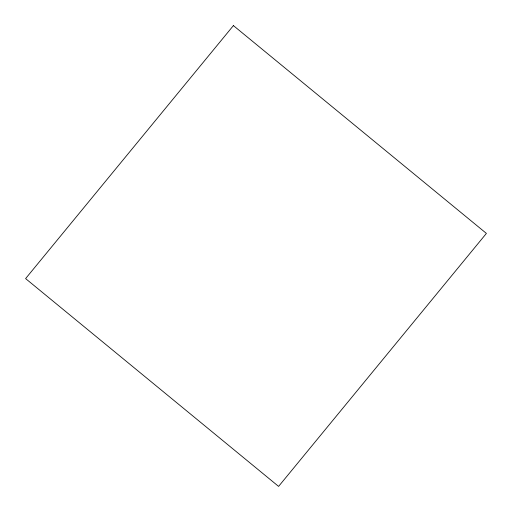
<?xml version="1.0" encoding="UTF-8"?>
<svg xmlns="http://www.w3.org/2000/svg" width="512" height="512" viewBox="0 0 512 512"><rect width="100%" height="100%" fill="white"/><g stroke="black" fill="none" stroke-linecap="round" stroke-linejoin="round"><path stroke-width="0.77" d="M233.408 25.6L25.6 278.592L278.592 486.4L486.4 233.408L233.408 25.6"/></g></svg>
